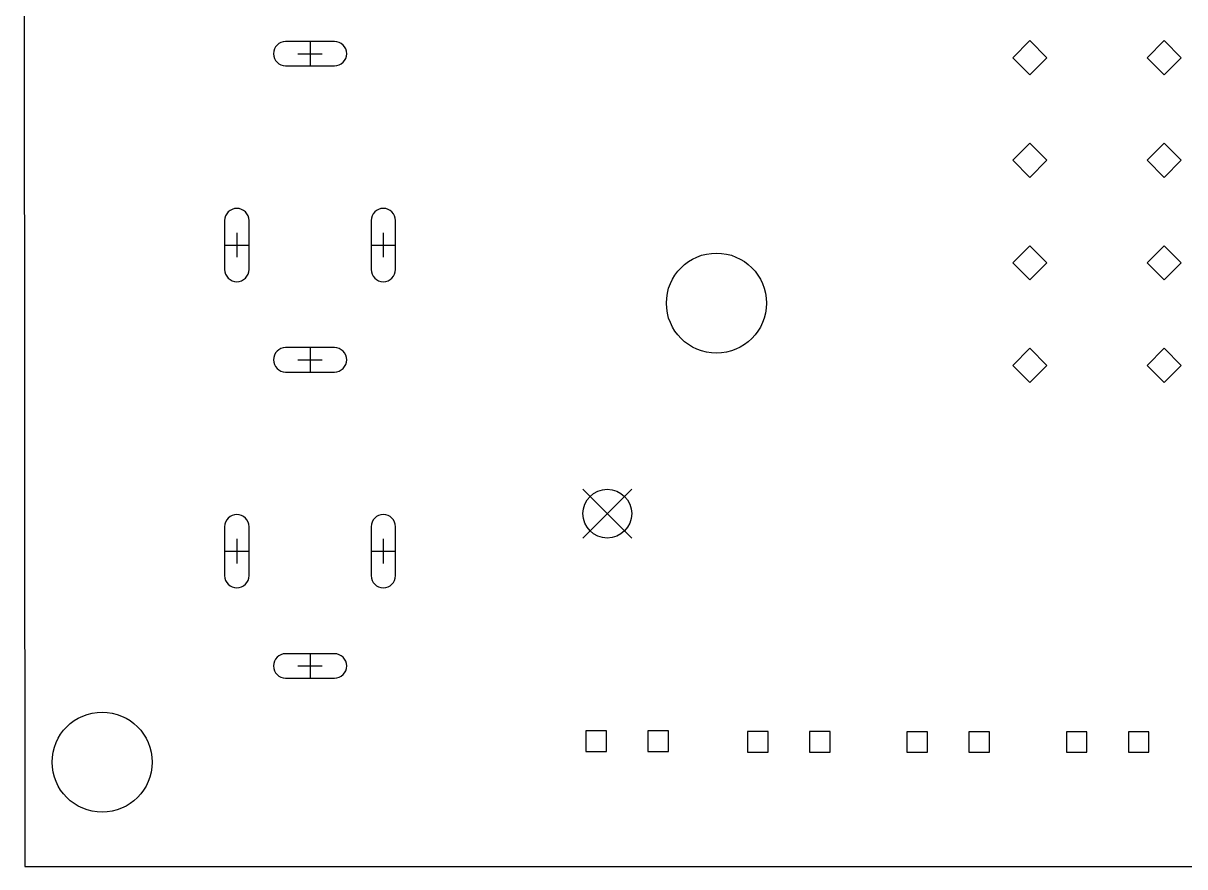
# Model space of a CAD drawing. Extents: x -2 to 95, y -116 to 0.
# Drawn here: x 0 to 47.58, y -94.86 to -60.32 of the extents above; entities that cross this region are included whole.
import ezdxf

# ---------------------------------------------------------------- set-up
doc = ezdxf.new("R2010")
doc.units = 0
doc.layers.add('BLACK', color=7, linetype='CONTINUOUS')

msp = doc.modelspace()

# ---------------------------------------------------------------- linework, layer by layer
at = {"layer": 'BLACK', "linetype": 'CONTINUOUS'}
for p, q in [((0, 0), (0.07, -94.85)), ((12.75, -61.0658), (10.75, -61.0658)), ((11.75, -61.0658), (11.75, -62.0658)), ((41.237, -61.03), (40.537, -61.73)), ((41.937, -61.73), (41.237, -61.03)), ((46.737, -61.03), (46.037, -61.73)), ((47.437, -61.73), (46.737, -61.03)), ((11.25, -61.5658), (12.25, -61.5658)), ((40.537, -61.73), (41.237, -62.43)), ((41.237, -62.43), (41.937, -61.73)), ((46.037, -61.73), (46.737, -62.43)), ((46.737, -62.43), (47.437, -61.73)), ((10.75, -62.0658), (12.75, -62.0658)), ((41.237, -65.23), (40.537, -65.93)), ((41.937, -65.93), (41.237, -65.23)), ((46.737, -65.23), (46.037, -65.93)), ((47.437, -65.93), (46.737, -65.23)), ((40.537, -65.93), (41.237, -66.63)), ((41.237, -66.63), (41.937, -65.93)), ((46.037, -65.93), (46.737, -66.63)), ((46.737, -66.63), (47.437, -65.93)), ((8.25, -68.4016), (8.25, -70.4016)), ((9.25, -70.4016), (9.25, -68.4016)), ((14.25, -68.4016), (14.25, -70.4016)), ((15.25, -70.4016), (15.25, -68.4016)), ((8.75, -68.9016), (8.75, -69.9016)), ((14.75, -68.9016), (14.75, -69.9016)), ((8.25, -69.4016), (9.25, -69.4016)), ((14.25, -69.4016), (15.25, -69.4016)), ((41.237, -69.43), (40.537, -70.13)), ((41.937, -70.13), (41.237, -69.43)), ((46.737, -69.43), (46.037, -70.13)), ((47.437, -70.13), (46.737, -69.43)), ((40.537, -70.13), (41.237, -70.83)), ((41.237, -70.83), (41.937, -70.13)), ((46.037, -70.13), (46.737, -70.83)), ((46.737, -70.83), (47.437, -70.13)), ((12.75, -73.6016), (10.75, -73.6016)), ((11.75, -73.6016), (11.75, -74.6016)), ((41.237, -73.63), (40.537, -74.33)), ((41.937, -74.33), (41.237, -73.63)), ((46.737, -73.63), (46.037, -74.33)), ((47.437, -74.33), (46.737, -73.63)), ((11.25, -74.1016), (12.25, -74.1016)), ((10.75, -74.6016), (12.75, -74.6016)), ((40.537, -74.33), (41.237, -75.03)), ((41.237, -75.03), (41.937, -74.33)), ((46.037, -74.33), (46.737, -75.03)), ((46.737, -75.03), (47.437, -74.33)), ((22.925, -79.4), (24.925, -81.4)), ((24.925, -79.4), (22.925, -81.4)), ((8.25, -80.9374), (8.25, -82.9374)), ((9.25, -82.9374), (9.25, -80.9374)), ((14.25, -80.9374), (14.25, -82.9374)), ((15.25, -82.9374), (15.25, -80.9374)), ((8.75, -81.4374), (8.75, -82.4374)), ((14.75, -81.4374), (14.75, -82.4374)), ((8.25, -81.9374), (9.25, -81.9374)), ((14.25, -81.9374), (15.25, -81.9374)), ((12.75, -86.1374), (10.75, -86.1374)), ((11.75, -86.1374), (11.75, -87.1374)), ((11.25, -86.6374), (12.25, -86.6374)), ((10.75, -87.1374), (12.75, -87.1374)), ((23.890733, -89.299267), (23.049267, -89.299267)), ((23.049267, -89.299267), (23.049267, -90.140733)), ((23.890733, -90.140733), (23.890733, -89.299267)), ((26.430733, -89.299267), (25.589267, -89.299267)), ((25.589267, -89.299267), (25.589267, -90.140733)), ((26.430733, -90.140733), (26.430733, -89.299267)), ((30.510733, -89.319267), (29.669267, -89.319267)), ((29.669267, -89.319267), (29.669267, -90.160733)), ((30.510733, -90.160733), (30.510733, -89.319267)), ((33.050733, -89.319267), (32.209267, -89.319267)), ((32.209267, -89.319267), (32.209267, -90.160733)), ((33.050733, -90.160733), (33.050733, -89.319267)), ((37.041133, -89.330067), (36.199667, -89.330067)), ((36.199667, -89.330067), (36.199667, -90.171533)), ((37.041133, -90.171533), (37.041133, -89.330067)), ((39.581133, -89.330067), (38.739667, -89.330067)), ((38.739667, -89.330067), (38.739667, -90.171533)), ((39.581133, -90.171533), (39.581133, -89.330067)), ((43.575033, -89.330067), (42.733567, -89.330067)), ((42.733567, -89.330067), (42.733567, -90.171533)), ((43.575033, -90.171533), (43.575033, -89.330067)), ((46.115033, -89.330067), (45.273567, -89.330067)), ((45.273567, -89.330067), (45.273567, -90.171533)), ((46.115033, -90.171533), (46.115033, -89.330067)), ((23.049267, -90.140733), (23.890733, -90.140733)), ((25.589267, -90.140733), (26.430733, -90.140733)), ((29.669267, -90.160733), (30.510733, -90.160733)), ((32.209267, -90.160733), (33.050733, -90.160733)), ((36.199667, -90.171533), (37.041133, -90.171533)), ((38.739667, -90.171533), (39.581133, -90.171533)), ((42.733567, -90.171533), (43.575033, -90.171533)), ((45.273567, -90.171533), (46.115033, -90.171533)), ((0.07, -94.85), (94.73, -94.86))]:
    msp.add_line(p, q, dxfattribs=at)
at = {"layer": 'BLACK'}
for centre, radius in [((28.3972, -71.7804), 2.05), ((23.925, -80.4), 1), ((3.2332, -90.5764), 2.05)]:
    msp.add_circle(centre, radius, dxfattribs=at)
for centre, start, end in [((10.75, -61.5658), 90, 270), ((12.75, -61.5658), -90, 90), ((8.75, -68.4016), 0, 180), ((14.75, -68.4016), 0, 180), ((8.75, -70.4016), -180, 0), ((14.75, -70.4016), -180, 0), ((10.75, -74.1016), 90, 270), ((12.75, -74.1016), -90, 90), ((8.75, -80.9374), 0, 180), ((14.75, -80.9374), 0, 180), ((8.75, -82.9374), -180, 0), ((14.75, -82.9374), -180, 0), ((10.75, -86.6374), 90, 270), ((12.75, -86.6374), -90, 90)]:
    msp.add_arc(centre, 0.5, start, end, dxfattribs=at)

doc.saveas('drawing.dxf')
